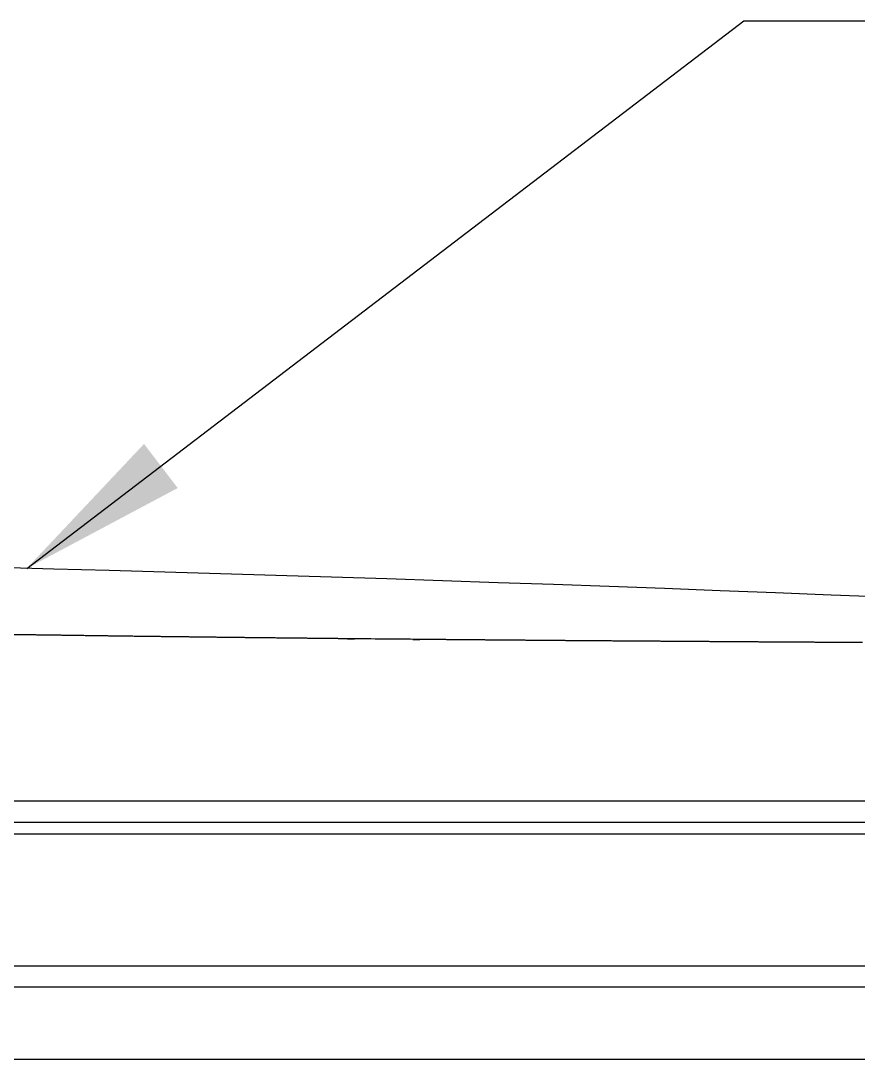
# Model space of a CAD drawing. Extents: x 63834 to 66260, y 58119 to 61549.
# Drawn here: x 64894.6 to 64993.9, y 59471.9 to 59594.9 of the extents above; entities that cross this region are included whole.
import ezdxf

# ---------------------------------------------------------------- set-up
doc = ezdxf.new("R2010")
doc.units = 0
doc.header["$MEASUREMENT"] = 0
for name, color, linetype in [('1', 7, 'CONTINUOUS'), ('Dim', 4, 'CONTINUOUS'), ('Make2D$보임$선', 18, 'CONTINUOUS'), ('Make2D$보임$접선', 18, 'CONTINUOUS')]:
    doc.layers.add(name, color=color, linetype=linetype)
doc.styles.add('h', font='', dxfattribs={"height": 30})
doc.styles.get('h').set_extended_font_data('Haansoft Batang')
doc.dimstyles.new('SERIM', dxfattribs={"dimscale": 10, "dimtxt": 3, "dimasz": 2, "dimexe": 1, "dimexo": 1.5, "dimgap": 1, "dimtad": 1, "dimtoh": 1, "dimdec": 0, "dimdsep": 46, "dimtxsty": 'h', "dimcen": -0.3, "dimclrt": 2, "dimadec": 0, "dimazin": 0, "dimtfac": 1, "dimtdec": 0, "dimtmove": 1, "dimatfit": 3, "dimfxl": 0, "dimtolj": 1, "dimtzin": 0, "dimarcsym": 0})

msp = doc.modelspace()

# ---------------------------------------------------------------- linework, layer by layer
at = {"layer": '1', "color": 7}
msp.add_open_spline([(64604.95, 59471.9), (64611.76, 59471.9), (64618.56, 59471.9), (64638.69, 59471.9), (64652.02, 59471.9), (64691.98, 59471.9), (64718.62, 59471.9), (64798.5, 59471.9), (64851.69, 59471.9), (64917.87, 59471.9), (64931.1, 59471.9), (64957.17, 59471.9), (64970.03, 59471.9), (64995.41, 59471.9), (65007.93, 59471.9), (65026.44, 59471.9), (65032.52, 59471.9), (65044.51, 59471.9), (65050.43, 59471.9), (65062.02, 59471.9), (65067.66, 59471.9), (65078.43, 59471.9), (65083.51, 59471.9), (65093.01, 59471.9), (65097.45, 59471.9), (65105.67, 59471.9), (65109.48, 59471.9), (65119.65, 59471.9), (65124.83, 59471.9), (65130.18, 59471.9), (65131.53, 59471.9), (65133.33, 59471.9), (65133.8, 59471.9), (65133.83, 59471.9)], degree=3, knots=[0.0305719, 0.0305719, 0.0305719, 0.0305719, 0.0625039, 0.0625039, 0.1250078, 0.1250078, 0.2500156, 0.2500156, 0.5000312, 0.5000312, 0.5625352, 0.5625352, 0.6250391, 0.6250391, 0.687543, 0.687543, 0.7187949, 0.7187949, 0.7500469, 0.7500469, 0.7812988, 0.7812988, 0.8125508, 0.8125508, 0.8438027, 0.8438027, 0.8750547, 0.8750547, 0.9375586, 0.9375586, 0.9688105, 0.9688105, 1, 1, 1, 1], dxfattribs=at)
at = {"layer": 'Make2D$보임$선', "color": 7}
for p, q in [((65002.76, 59502.45), (64887.53, 59502.45)), ((65121.15, 59499.95), (64768.93, 59499.95)), ((64894.62, 59499.95), (64894.59, 59499.95)), ((64895.51, 59499.95), (64894.62, 59499.95)), ((64895.54, 59499.95), (64895.51, 59499.95)), ((64896.42, 59499.95), (64895.54, 59499.95)), ((64896.45, 59499.95), (64896.42, 59499.95)), ((64897.34, 59499.95), (64896.45, 59499.95)), ((64897.37, 59499.95), (64897.34, 59499.95)), ((64898.25, 59499.95), (64897.37, 59499.95)), ((64898.28, 59499.95), (64898.25, 59499.95)), ((64899.17, 59499.95), (64898.28, 59499.95)), ((64899.2, 59499.95), (64899.17, 59499.95)), ((64900.08, 59499.95), (64899.2, 59499.95)), ((64900.11, 59499.95), (64900.08, 59499.95)), ((64900.99, 59499.95), (64900.11, 59499.95)), ((64901.02, 59499.95), (64900.99, 59499.95)), ((64901.91, 59499.95), (64901.02, 59499.95)), ((64901.94, 59499.95), (64901.91, 59499.95)), ((64902.82, 59499.95), (64901.94, 59499.95)), ((64902.85, 59499.95), (64902.82, 59499.95)), ((64903.73, 59499.95), (64902.85, 59499.95)), ((64903.76, 59499.95), (64903.73, 59499.95)), ((64904.64, 59499.95), (64903.76, 59499.95)), ((64904.68, 59499.95), (64904.64, 59499.95)), ((64905.55, 59499.95), (64904.68, 59499.95)), ((64905.59, 59499.95), (64905.55, 59499.95)), ((64906.47, 59499.95), (64905.59, 59499.95)), ((64906.5, 59499.95), (64906.47, 59499.95)), ((64907.38, 59499.95), (64906.5, 59499.95)), ((64907.42, 59499.95), (64907.38, 59499.95)), ((64908.29, 59499.95), (64907.42, 59499.95)), ((64908.33, 59499.95), (64908.29, 59499.95)), ((64909.2, 59499.95), (64908.33, 59499.95)), ((64909.24, 59499.95), (64909.2, 59499.95)), ((64910.11, 59499.95), (64909.24, 59499.95)), ((64910.15, 59499.95), (64910.11, 59499.95)), ((64911.02, 59499.95), (64910.15, 59499.95)), ((64911.07, 59499.95), (64911.02, 59499.95)), ((64911.93, 59499.95), (64911.07, 59499.95)), ((64911.98, 59499.95), (64911.93, 59499.95)), ((64912.83, 59499.95), (64911.98, 59499.95)), ((64912.89, 59499.95), (64912.83, 59499.95)), ((64913.74, 59499.95), (64912.89, 59499.95)), ((64913.8, 59499.95), (64913.74, 59499.95)), ((64914.65, 59499.95), (64913.8, 59499.95)), ((64914.71, 59499.95), (64914.65, 59499.95)), ((64915.56, 59499.95), (64914.71, 59499.95)), ((64915.62, 59499.95), (64915.56, 59499.95)), ((64916.47, 59499.95), (64915.62, 59499.95)), ((64916.53, 59499.95), (64916.47, 59499.95)), ((64917.37, 59499.95), (64916.53, 59499.95)), ((64917.44, 59499.95), (64917.37, 59499.95)), ((64918.28, 59499.95), (64917.44, 59499.95)), ((64918.36, 59499.95), (64918.28, 59499.95)), ((64922.84, 59499.95), (64918.36, 59499.95)), ((64922.9, 59499.95), (64922.84, 59499.95)), ((64923.75, 59499.95), (64922.9, 59499.95)), ((64923.81, 59499.95), (64923.75, 59499.95)), ((64924.65, 59499.95), (64923.81, 59499.95)), ((64924.72, 59499.95), (64924.65, 59499.95)), ((64925.56, 59499.95), (64924.72, 59499.95)), ((64925.63, 59499.95), (64925.56, 59499.95)), ((64926.46, 59499.95), (64925.63, 59499.95)), ((64926.53, 59499.95), (64926.46, 59499.95)), ((64927.37, 59499.95), (64926.53, 59499.95)), ((64927.44, 59499.95), (64927.37, 59499.95)), ((64928.27, 59499.95), (64927.44, 59499.95)), ((64928.35, 59499.95), (64928.27, 59499.95)), ((64929.18, 59499.95), (64928.35, 59499.95)), ((64929.25, 59499.95), (64929.18, 59499.95)), ((64930.08, 59499.95), (64929.25, 59499.95)), ((64930.16, 59499.95), (64930.08, 59499.95)), ((64930.99, 59499.95), (64930.16, 59499.95)), ((64931.07, 59499.95), (64930.99, 59499.95)), ((64931.89, 59499.95), (64931.07, 59499.95)), ((64931.97, 59499.95), (64931.89, 59499.95)), ((64932.79, 59499.95), (64931.97, 59499.95)), ((64932.88, 59499.95), (64932.79, 59499.95)), ((64933.7, 59499.95), (64932.88, 59499.95)), ((64933.78, 59499.95), (64933.7, 59499.95)), ((64934.6, 59499.95), (64933.78, 59499.95)), ((64934.69, 59499.95), (64934.6, 59499.95)), ((64935.5, 59499.95), (64934.69, 59499.95)), ((64935.59, 59499.95), (64935.5, 59499.95)), ((64936.41, 59499.95), (64935.59, 59499.95)), ((64936.49, 59499.95), (64936.41, 59499.95)), ((64937.31, 59499.95), (64936.49, 59499.95)), ((64937.4, 59499.95), (64937.31, 59499.95)), ((64938.21, 59499.95), (64937.4, 59499.95)), ((64938.3, 59499.95), (64938.21, 59499.95)), ((64939.11, 59499.95), (64938.3, 59499.95)), ((64939.2, 59499.95), (64939.11, 59499.95)), ((64940.01, 59499.95), (64939.2, 59499.95)), ((64940.11, 59499.95), (64940.01, 59499.95)), ((64940.91, 59499.95), (64940.11, 59499.95)), ((64941.01, 59499.95), (64940.91, 59499.95)), ((64941.81, 59499.95), (64941.01, 59499.95)), ((64941.91, 59499.95), (64941.81, 59499.95)), ((64942.71, 59499.95), (64941.91, 59499.95)), ((64942.81, 59499.95), (64942.71, 59499.95)), ((64943.6, 59499.95), (64942.81, 59499.95)), ((64943.71, 59499.95), (64943.6, 59499.95)), ((64944.5, 59499.95), (64943.71, 59499.95)), ((64944.61, 59499.95), (64944.5, 59499.95)), ((64945.4, 59499.95), (64944.61, 59499.95)), ((64946.17, 59499.95), (64945.4, 59499.95)), ((64946.3, 59499.95), (64946.17, 59499.95)), ((64947.07, 59499.95), (64946.3, 59499.95)), ((64947.19, 59499.95), (64947.07, 59499.95)), ((64947.97, 59499.95), (64947.19, 59499.95)), ((64948.09, 59499.95), (64947.97, 59499.95)), ((64948.87, 59499.95), (64948.09, 59499.95)), ((64948.98, 59499.95), (64948.87, 59499.95)), ((64949.77, 59499.95), (64948.98, 59499.95)), ((64949.87, 59499.95), (64949.77, 59499.95)), ((64950.67, 59499.95), (64949.87, 59499.95)), ((64950.77, 59499.95), (64950.67, 59499.95)), ((64951.57, 59499.95), (64950.77, 59499.95)), ((64951.66, 59499.95), (64951.57, 59499.95)), ((64952.47, 59499.95), (64951.66, 59499.95)), ((64952.55, 59499.95), (64952.47, 59499.95)), ((64953.37, 59499.95), (64952.55, 59499.95)), ((64953.44, 59499.95), (64953.37, 59499.95)), ((64954.27, 59499.95), (64953.44, 59499.95)), ((64954.34, 59499.95), (64954.27, 59499.95)), ((64955.17, 59499.95), (64954.34, 59499.95)), ((64955.23, 59499.95), (64955.17, 59499.95)), ((64956.06, 59499.95), (64955.23, 59499.95)), ((64956.12, 59499.95), (64956.06, 59499.95)), ((64956.95, 59499.95), (64956.12, 59499.95)), ((64957.01, 59499.95), (64956.95, 59499.95)), ((64957.85, 59499.95), (64957.01, 59499.95)), ((64957.89, 59499.95), (64957.85, 59499.95)), ((64958.74, 59499.95), (64957.89, 59499.95)), ((64958.78, 59499.95), (64958.74, 59499.95)), ((64959.63, 59499.95), (64958.78, 59499.95)), ((64959.68, 59499.95), (64959.63, 59499.95)), ((64960.51, 59499.95), (64959.68, 59499.95)), ((64960.58, 59499.95), (64960.51, 59499.95)), ((64961.4, 59499.95), (64960.58, 59499.95)), ((64961.48, 59499.95), (64961.4, 59499.95)), ((64962.29, 59499.95), (64961.48, 59499.95)), ((64962.38, 59499.95), (64962.29, 59499.95)), ((64963.18, 59499.95), (64962.38, 59499.95)), ((64963.28, 59499.95), (64963.18, 59499.95)), ((64964.06, 59499.95), (64963.28, 59499.95)), ((64964.18, 59499.95), (64964.06, 59499.95)), ((64964.95, 59499.95), (64964.18, 59499.95)), ((64965.08, 59499.95), (64964.95, 59499.95)), ((64965.84, 59499.95), (64965.08, 59499.95)), ((64965.98, 59499.95), (64965.84, 59499.95)), ((64966.72, 59499.95), (64965.98, 59499.95)), ((64966.88, 59499.95), (64966.72, 59499.95)), ((64967.61, 59499.95), (64966.88, 59499.95)), ((64967.78, 59499.95), (64967.61, 59499.95)), ((64968.49, 59499.95), (64967.78, 59499.95)), ((64968.68, 59499.95), (64968.49, 59499.95)), ((64969.37, 59499.95), (64968.68, 59499.95)), ((64969.58, 59499.95), (64969.37, 59499.95)), ((64970.25, 59499.95), (64969.58, 59499.95)), ((64970.48, 59499.95), (64970.25, 59499.95)), ((64973.18, 59499.95), (64970.48, 59499.95)), ((64973.78, 59499.95), (64973.18, 59499.95)), ((64974.08, 59499.95), (64973.78, 59499.95)), ((64974.66, 59499.95), (64974.08, 59499.95)), ((64974.98, 59499.95), (64974.66, 59499.95)), ((64975.54, 59499.95), (64974.98, 59499.95)), ((64975.87, 59499.95), (64975.54, 59499.95)), ((64976.41, 59499.95), (64975.87, 59499.95)), ((64976.77, 59499.95), (64976.41, 59499.95)), ((64977.29, 59499.95), (64976.77, 59499.95)), ((64977.67, 59499.95), (64977.29, 59499.95)), ((64978.17, 59499.95), (64977.67, 59499.95)), ((64978.57, 59499.95), (64978.17, 59499.95)), ((64979.05, 59499.95), (64978.57, 59499.95)), ((64979.47, 59499.95), (64979.05, 59499.95)), ((64979.92, 59499.95), (64979.47, 59499.95)), ((64980.37, 59499.95), (64979.92, 59499.95)), ((64980.8, 59499.95), (64980.37, 59499.95)), ((64981.27, 59499.95), (64980.8, 59499.95)), ((64981.67, 59499.95), (64981.27, 59499.95)), ((64982.16, 59499.95), (64981.67, 59499.95)), ((64982.54, 59499.95), (64982.16, 59499.95)), ((64983.06, 59499.95), (64982.54, 59499.95)), ((64983.42, 59499.95), (64983.06, 59499.95)), ((64983.96, 59499.95), (64983.42, 59499.95)), ((64984.29, 59499.95), (64983.96, 59499.95)), ((64984.86, 59499.95), (64984.29, 59499.95)), ((64985.16, 59499.95), (64984.86, 59499.95)), ((64985.75, 59499.95), (64985.16, 59499.95)), ((64986.03, 59499.95), (64985.75, 59499.95)), ((64986.65, 59499.95), (64986.03, 59499.95)), ((64986.91, 59499.95), (64986.65, 59499.95)), ((64987.55, 59499.95), (64986.91, 59499.95)), ((64987.78, 59499.95), (64987.55, 59499.95)), ((64988.45, 59499.95), (64987.78, 59499.95)), ((64988.65, 59499.95), (64988.45, 59499.95)), ((64989.34, 59499.95), (64988.65, 59499.95)), ((64989.52, 59499.95), (64989.34, 59499.95)), ((64990.24, 59499.95), (64989.52, 59499.95)), ((64990.39, 59499.95), (64990.24, 59499.95)), ((64991.13, 59499.95), (64990.39, 59499.95)), ((64991.25, 59499.95), (64991.13, 59499.95)), ((64992.03, 59499.95), (64991.25, 59499.95)), ((64992.12, 59499.95), (64992.03, 59499.95)), ((64992.92, 59499.95), (64992.12, 59499.95)), ((64992.99, 59499.95), (64992.92, 59499.95)), ((64993.82, 59499.95), (64992.99, 59499.95)), ((64993.85, 59499.95), (64993.82, 59499.95)), ((64706.12, 59482.95), (65111.47, 59482.95)), ((65109.33, 59480.45), (64706.07, 59480.45))]:
    msp.add_line(p, q, dxfattribs=at)
msp.add_arc((64711.33, 52532.45), 7000, 86.850809, 90.300263, dxfattribs=at)
at = {"layer": 'Make2D$보임$접선', "color": 7}
msp.add_line((65123.69, 59498.55), (64706.72, 59498.55), dxfattribs=at)
msp.add_rational_spline([(64994.37, 59521.24), (64990.01, 59521.27), (64985.66, 59521.29), (64981.3, 59521.32), (64976.89, 59521.35), (64972.48, 59521.38), (64968.07, 59521.41), (64963.6, 59521.44), (64959.13, 59521.47), (64954.66, 59521.51), (64950.13, 59521.55), (64945.6, 59521.58), (64941.08, 59521.63), (64940.79, 59521.63), (64940.51, 59521.63), (64940.22, 59521.63), (64939.94, 59521.64), (64939.65, 59521.64), (64939.37, 59521.64), (64938.8, 59521.65), (64938.23, 59521.65), (64937.66, 59521.66), (64936.51, 59521.67), (64935.37, 59521.68), (64934.23, 59521.69), (64931.94, 59521.71), (64929.65, 59521.74), (64927.36, 59521.76), (64922.77, 59521.81), (64918.17, 59521.86), (64913.57, 59521.92), (64908.95, 59521.97), (64904.33, 59522.03), (64899.71, 59522.1), (64895.06, 59522.16), (64890.42, 59522.23), (64885.77, 59522.3)], [1, 0.999999984394, 0.999999984394, 1, 0.999999957942, 0.999999957942, 1, 0.999999923607, 0.999999923607, 1, 0.999999884815, 0.999999884815, 1, 1, 1, 1, 1, 1, 1, 1, 1, 1, 1, 1, 1, 0.999999959017, 0.999999959017, 1, 0.999999809415, 0.999999809415, 1, 0.999999777285, 0.999999777285, 1, 0.999999750637, 0.999999750637, 1], degree=3, knots=[0, 0, 0, 0, 13.062542, 13.062542, 13.062542, 26.297561, 26.297561, 26.297561, 39.706421, 39.706421, 39.706421, 53.291075, 53.291075, 53.291075, 53.291949, 53.291949, 53.291949, 53.292822, 53.292822, 53.292822, 53.29457, 53.29457, 53.29457, 53.298064, 53.298064, 53.298064, 60.164583, 60.164583, 60.164583, 73.954629, 73.954629, 73.954629, 87.820648, 87.820648, 87.820648, 101.762809, 101.762809, 101.762809, 101.762809], dxfattribs=at)

# ---------------------------------------------------------------- leaders
at = {"layer": 'Dim', "color": 0}
msp.add_leader([(64895.3, 59530.03), (64980.3, 59594.89), (65000.3, 59594.89)], dimstyle='SERIM', override={"dimse1": 1}, dxfattribs=at)

doc.saveas('drawing.dxf')
